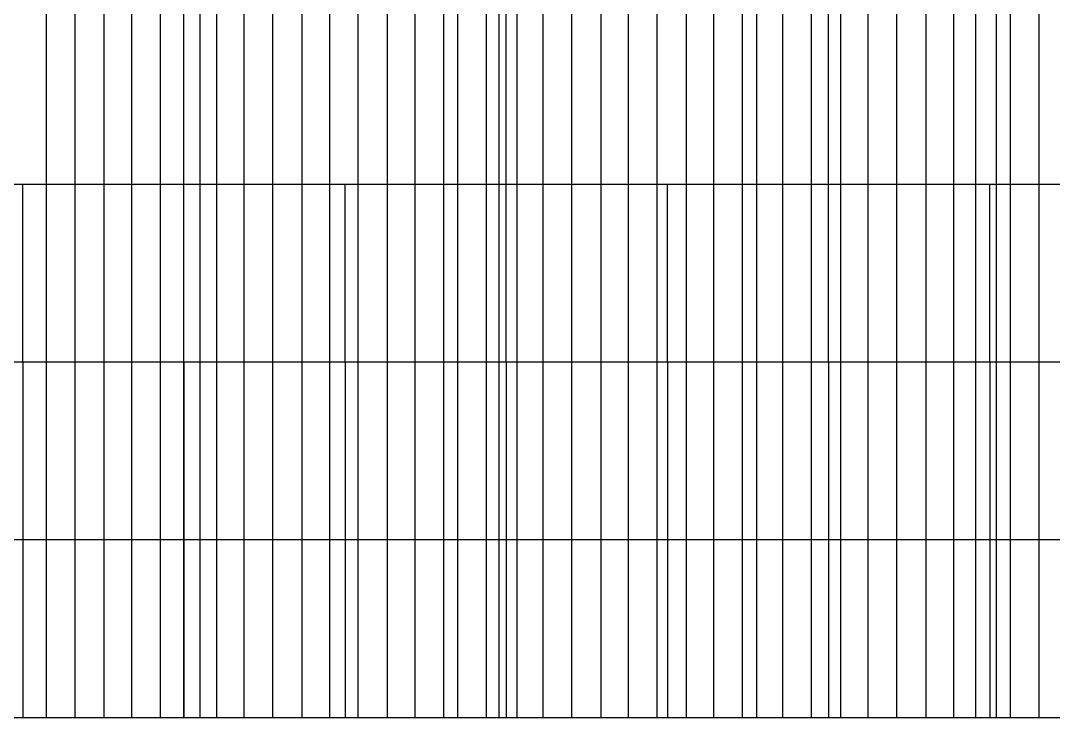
# Model space of a CAD drawing. Extents: x 0 to 304, y 106 to 158.
# Drawn here: x 75.67 to 113.16, y 106 to 131.28 of the extents above; entities that cross this region are included whole.
import ezdxf

# ---------------------------------------------------------------- set-up
doc = ezdxf.new("R2010")
doc.units = 0

msp = doc.modelspace()

# ---------------------------------------------------------------- linework, layer by layer
at = {"layer": 'main_merged'}
for p, q in [((76.65, 125.35, 4.8), (80.7, 125.35, 4.8)), ((76.65, 125.35, 9.6), (80.7, 125.35, 9.6)), ((76.65, 125.35, 14.4), (80.7, 125.35, 14.4)), ((88.35, 125.35, 4.8), (92.4, 125.35, 4.8)), ((88.35, 125.35, 9.6), (92.4, 125.35, 9.6)), ((88.35, 125.35, 14.4), (92.4, 125.35, 14.4)), ((100.05, 125.35, 4.8), (104.1, 125.35, 4.8)), ((100.05, 125.35, 9.6), (104.1, 125.35, 9.6)), ((100.05, 125.35, 14.4), (104.1, 125.35, 14.4)), ((111.75, 125.35, 4.8), (115.8, 125.35, 4.8)), ((111.75, 125.35, 9.6), (115.8, 125.35, 9.6)), ((111.75, 125.35, 14.4), (115.8, 125.35, 14.4)), ((76.65, 118.9, 4.8), (80.7, 118.9, 4.8)), ((76.65, 118.9, 9.6), (80.7, 118.9, 9.6)), ((76.65, 118.9, 14.4), (80.7, 118.9, 14.4)), ((88.35, 118.9, 4.8), (92.4, 118.9, 4.8)), ((88.35, 118.9, 9.6), (92.4, 118.9, 9.6)), ((88.35, 118.9, 14.4), (92.4, 118.9, 14.4)), ((100.05, 118.9, 4.8), (104.1, 118.9, 4.8)), ((100.05, 118.9, 9.6), (104.1, 118.9, 9.6)), ((100.05, 118.9, 14.4), (104.1, 118.9, 14.4)), ((111.75, 118.9, 4.8), (115.8, 118.9, 4.8)), ((111.75, 118.9, 9.6), (115.8, 118.9, 9.6)), ((111.75, 118.9, 14.4), (115.8, 118.9, 14.4)), ((76.65, 112.45, 4.8), (80.7, 112.45, 4.8)), ((76.65, 112.45, 9.6), (80.7, 112.45, 9.6)), ((76.65, 112.45, 14.4), (80.7, 112.45, 14.4)), ((88.35, 112.45, 4.8), (92.4, 112.45, 4.8)), ((88.35, 112.45, 9.6), (92.4, 112.45, 9.6)), ((88.35, 112.45, 14.4), (92.4, 112.45, 14.4)), ((100.05, 112.45, 4.8), (104.1, 112.45, 4.8)), ((100.05, 112.45, 9.6), (104.1, 112.45, 9.6)), ((100.05, 112.45, 14.4), (104.1, 112.45, 14.4)), ((111.75, 112.45, 4.8), (115.8, 112.45, 4.8)), ((111.75, 112.45, 9.6), (115.8, 112.45, 9.6)), ((111.75, 112.45, 14.4), (115.8, 112.45, 14.4)), ((76.65, 106, 4.8), (80.7, 106, 4.8)), ((76.65, 106, 9.6), (80.7, 106, 9.6)), ((76.65, 106, 14.4), (80.7, 106, 14.4)), ((88.35, 106, 4.8), (92.4, 106, 4.8)), ((88.35, 106, 9.6), (92.4, 106, 9.6)), ((88.35, 106, 14.4), (92.4, 106, 14.4)), ((100.05, 106, 4.8), (104.1, 106, 4.8)), ((100.05, 106, 9.6), (104.1, 106, 9.6)), ((100.05, 106, 14.4), (104.1, 106, 14.4)), ((111.75, 106, 4.8), (115.8, 106, 4.8)), ((111.75, 106, 9.6), (115.8, 106, 9.6)), ((111.75, 106, 14.4), (115.8, 106, 14.4))]:
    msp.add_line(p, q, dxfattribs=at)
at = {"layer": 'main_splited'}
for p, q in [((69.9, 125.35, 4.8), (75.75, 125.35, 4.8)), ((69.9, 125.35, 9.6), (75.75, 125.35, 9.6)), ((69.9, 125.35, 14.4), (75.75, 125.35, 14.4)), ((75.75, 125.35, 4.8), (76.65, 125.35, 4.8)), ((75.75, 125.35, 9.6), (76.65, 125.35, 9.6)), ((75.75, 125.35, 14.4), (76.65, 125.35, 14.4)), ((80.7, 125.35, 4.8), (81.6, 125.35, 4.8)), ((80.7, 125.35, 9.6), (81.6, 125.35, 9.6)), ((80.7, 125.35, 14.4), (81.6, 125.35, 14.4)), ((81.6, 125.35, 4.8), (87.45, 125.35, 4.8)), ((81.6, 125.35, 9.6), (87.45, 125.35, 9.6)), ((81.6, 125.35, 14.4), (87.45, 125.35, 14.4)), ((87.45, 125.35, 4.8), (88.35, 125.35, 4.8)), ((87.45, 125.35, 9.6), (88.35, 125.35, 9.6)), ((87.45, 125.35, 14.4), (88.35, 125.35, 14.4)), ((92.4, 125.35, 4.8), (93.3, 125.35, 4.8)), ((92.4, 125.35, 9.6), (93.3, 125.35, 9.6)), ((92.4, 125.35, 14.4), (93.3, 125.35, 14.4)), ((93.3, 125.35, 4.8), (99.15, 125.35, 4.8)), ((93.3, 125.35, 9.6), (99.15, 125.35, 9.6)), ((93.3, 125.35, 14.4), (99.15, 125.35, 14.4)), ((99.15, 125.35, 4.8), (100.05, 125.35, 4.8)), ((99.15, 125.35, 9.6), (100.05, 125.35, 9.6)), ((99.15, 125.35, 14.4), (100.05, 125.35, 14.4)), ((104.1, 125.35, 4.8), (105, 125.35, 4.8)), ((104.1, 125.35, 9.6), (105, 125.35, 9.6)), ((104.1, 125.35, 14.4), (105, 125.35, 14.4)), ((105, 125.35, 4.8), (110.85, 125.35, 4.8)), ((105, 125.35, 9.6), (110.85, 125.35, 9.6)), ((105, 125.35, 14.4), (110.85, 125.35, 14.4)), ((110.85, 125.35, 4.8), (111.75, 125.35, 4.8)), ((110.85, 125.35, 9.6), (111.75, 125.35, 9.6)), ((110.85, 125.35, 14.4), (111.75, 125.35, 14.4)), ((69.9, 118.9, 4.8), (75.75, 118.9, 4.8)), ((69.9, 118.9, 9.6), (75.75, 118.9, 9.6)), ((69.9, 118.9, 14.4), (75.75, 118.9, 14.4)), ((75.75, 118.9, 4.8), (76.65, 118.9, 4.8)), ((75.75, 118.9, 9.6), (76.65, 118.9, 9.6)), ((75.75, 118.9, 14.4), (76.65, 118.9, 14.4)), ((80.7, 118.9, 4.8), (81.6, 118.9, 4.8)), ((80.7, 118.9, 9.6), (81.6, 118.9, 9.6)), ((80.7, 118.9, 14.4), (81.6, 118.9, 14.4)), ((81.6, 118.9, 4.8), (87.45, 118.9, 4.8)), ((81.6, 118.9, 9.6), (87.45, 118.9, 9.6)), ((81.6, 118.9, 14.4), (87.45, 118.9, 14.4)), ((87.45, 118.9, 4.8), (88.35, 118.9, 4.8)), ((87.45, 118.9, 9.6), (88.35, 118.9, 9.6)), ((87.45, 118.9, 14.4), (88.35, 118.9, 14.4)), ((92.4, 118.9, 4.8), (93.3, 118.9, 4.8)), ((92.4, 118.9, 9.6), (93.3, 118.9, 9.6)), ((92.4, 118.9, 14.4), (93.3, 118.9, 14.4)), ((93.3, 118.9, 4.8), (99.15, 118.9, 4.8)), ((93.3, 118.9, 9.6), (99.15, 118.9, 9.6)), ((93.3, 118.9, 14.4), (99.15, 118.9, 14.4)), ((99.15, 118.9, 4.8), (100.05, 118.9, 4.8)), ((99.15, 118.9, 9.6), (100.05, 118.9, 9.6)), ((99.15, 118.9, 14.4), (100.05, 118.9, 14.4)), ((104.1, 118.9, 4.8), (105, 118.9, 4.8)), ((104.1, 118.9, 9.6), (105, 118.9, 9.6)), ((104.1, 118.9, 14.4), (105, 118.9, 14.4)), ((105, 118.9, 4.8), (110.85, 118.9, 4.8)), ((105, 118.9, 9.6), (110.85, 118.9, 9.6)), ((105, 118.9, 14.4), (110.85, 118.9, 14.4)), ((110.85, 118.9, 4.8), (111.75, 118.9, 4.8)), ((110.85, 118.9, 9.6), (111.75, 118.9, 9.6)), ((110.85, 118.9, 14.4), (111.75, 118.9, 14.4)), ((69.9, 112.45, 4.8), (75.75, 112.45, 4.8)), ((69.9, 112.45, 9.6), (75.75, 112.45, 9.6)), ((69.9, 112.45, 14.4), (75.75, 112.45, 14.4)), ((75.75, 112.45, 4.8), (76.65, 112.45, 4.8)), ((75.75, 112.45, 9.6), (76.65, 112.45, 9.6)), ((75.75, 112.45, 14.4), (76.65, 112.45, 14.4)), ((80.7, 112.45, 4.8), (81.6, 112.45, 4.8)), ((80.7, 112.45, 9.6), (81.6, 112.45, 9.6)), ((80.7, 112.45, 14.4), (81.6, 112.45, 14.4)), ((81.6, 112.45, 4.8), (87.45, 112.45, 4.8)), ((81.6, 112.45, 9.6), (87.45, 112.45, 9.6)), ((81.6, 112.45, 14.4), (87.45, 112.45, 14.4)), ((87.45, 112.45, 4.8), (88.35, 112.45, 4.8)), ((87.45, 112.45, 9.6), (88.35, 112.45, 9.6)), ((87.45, 112.45, 14.4), (88.35, 112.45, 14.4)), ((92.4, 112.45, 4.8), (93.3, 112.45, 4.8)), ((92.4, 112.45, 9.6), (93.3, 112.45, 9.6)), ((92.4, 112.45, 14.4), (93.3, 112.45, 14.4)), ((93.3, 112.45, 4.8), (99.15, 112.45, 4.8)), ((93.3, 112.45, 9.6), (99.15, 112.45, 9.6)), ((93.3, 112.45, 14.4), (99.15, 112.45, 14.4)), ((99.15, 112.45, 4.8), (100.05, 112.45, 4.8)), ((99.15, 112.45, 9.6), (100.05, 112.45, 9.6)), ((99.15, 112.45, 14.4), (100.05, 112.45, 14.4)), ((104.1, 112.45, 4.8), (105, 112.45, 4.8)), ((104.1, 112.45, 9.6), (105, 112.45, 9.6)), ((104.1, 112.45, 14.4), (105, 112.45, 14.4)), ((105, 112.45, 4.8), (110.85, 112.45, 4.8)), ((105, 112.45, 9.6), (110.85, 112.45, 9.6)), ((105, 112.45, 14.4), (110.85, 112.45, 14.4)), ((110.85, 112.45, 4.8), (111.75, 112.45, 4.8)), ((110.85, 112.45, 9.6), (111.75, 112.45, 9.6)), ((110.85, 112.45, 14.4), (111.75, 112.45, 14.4)), ((69.9, 106, 4.8), (75.75, 106, 4.8)), ((69.9, 106, 9.6), (75.75, 106, 9.6)), ((69.9, 106, 14.4), (75.75, 106, 14.4)), ((75.75, 106, 4.8), (76.65, 106, 4.8)), ((75.75, 106, 9.6), (76.65, 106, 9.6)), ((75.75, 106, 14.4), (76.65, 106, 14.4)), ((80.7, 106, 4.8), (81.6, 106, 4.8)), ((80.7, 106, 9.6), (81.6, 106, 9.6)), ((80.7, 106, 14.4), (81.6, 106, 14.4)), ((81.6, 106, 4.8), (87.45, 106, 4.8)), ((81.6, 106, 9.6), (87.45, 106, 9.6)), ((81.6, 106, 14.4), (87.45, 106, 14.4)), ((87.45, 106, 4.8), (88.35, 106, 4.8)), ((87.45, 106, 9.6), (88.35, 106, 9.6)), ((87.45, 106, 14.4), (88.35, 106, 14.4)), ((92.4, 106, 4.8), (93.3, 106, 4.8)), ((92.4, 106, 9.6), (93.3, 106, 9.6)), ((92.4, 106, 14.4), (93.3, 106, 14.4)), ((93.3, 106, 4.8), (99.15, 106, 4.8)), ((93.3, 106, 9.6), (99.15, 106, 9.6)), ((93.3, 106, 14.4), (99.15, 106, 14.4)), ((99.15, 106, 4.8), (100.05, 106, 4.8)), ((99.15, 106, 9.6), (100.05, 106, 9.6)), ((99.15, 106, 14.4), (100.05, 106, 14.4)), ((104.1, 106, 4.8), (105, 106, 4.8)), ((104.1, 106, 9.6), (105, 106, 9.6)), ((104.1, 106, 14.4), (105, 106, 14.4)), ((105, 106, 4.8), (110.85, 106, 4.8)), ((105, 106, 9.6), (110.85, 106, 9.6)), ((105, 106, 14.4), (110.85, 106, 14.4)), ((110.85, 106, 4.8), (111.75, 106, 4.8)), ((110.85, 106, 9.6), (111.75, 106, 9.6)), ((110.85, 106, 14.4), (111.75, 106, 14.4))]:
    msp.add_line(p, q, dxfattribs=at)
at = {"layer": 'RRO 200x300x6'}
for p, q in [((75.75, 125.35), (75.75, 125.35, 4.8)), ((75.75, 125.35, 4.8), (75.75, 125.35, 9.6)), ((75.75, 125.35, 9.6), (75.75, 125.35, 14.4)), ((81.6, 125.35), (81.6, 125.35, 4.8)), ((81.6, 125.35, 4.8), (81.6, 125.35, 9.6)), ((81.6, 125.35, 9.6), (81.6, 125.35, 14.4)), ((87.45, 125.35), (87.45, 125.35, 4.8)), ((87.45, 125.35, 4.8), (87.45, 125.35, 9.6)), ((87.45, 125.35, 9.6), (87.45, 125.35, 14.4)), ((93.3, 125.35), (93.3, 125.35, 4.8)), ((93.3, 125.35, 4.8), (93.3, 125.35, 9.6)), ((93.3, 125.35, 9.6), (93.3, 125.35, 14.4)), ((99.15, 125.35), (99.15, 125.35, 4.8)), ((99.15, 125.35, 4.8), (99.15, 125.35, 9.6)), ((99.15, 125.35, 9.6), (99.15, 125.35, 14.4)), ((105, 125.35), (105, 125.35, 4.8)), ((105, 125.35, 4.8), (105, 125.35, 9.6)), ((105, 125.35, 9.6), (105, 125.35, 14.4)), ((110.85, 125.35), (110.85, 125.35, 4.8)), ((110.85, 125.35, 4.8), (110.85, 125.35, 9.6)), ((110.85, 125.35, 9.6), (110.85, 125.35, 14.4)), ((75.75, 118.9), (75.75, 118.9, 4.8)), ((75.75, 118.9, 4.8), (75.75, 118.9, 9.6)), ((75.75, 118.9, 9.6), (75.75, 118.9, 14.4)), ((81.6, 118.9), (81.6, 118.9, 4.8)), ((81.6, 118.9, 4.8), (81.6, 118.9, 9.6)), ((81.6, 118.9, 9.6), (81.6, 118.9, 14.4)), ((87.45, 118.9), (87.45, 118.9, 4.8)), ((87.45, 118.9, 4.8), (87.45, 118.9, 9.6)), ((87.45, 118.9, 9.6), (87.45, 118.9, 14.4)), ((93.3, 118.9), (93.3, 118.9, 4.8)), ((93.3, 118.9, 4.8), (93.3, 118.9, 9.6)), ((93.3, 118.9, 9.6), (93.3, 118.9, 14.4)), ((99.15, 118.9), (99.15, 118.9, 4.8)), ((99.15, 118.9, 4.8), (99.15, 118.9, 9.6)), ((99.15, 118.9, 9.6), (99.15, 118.9, 14.4)), ((105, 118.9), (105, 118.9, 4.8)), ((105, 118.9, 4.8), (105, 118.9, 9.6)), ((105, 118.9, 9.6), (105, 118.9, 14.4)), ((110.85, 118.9), (110.85, 118.9, 4.8)), ((110.85, 118.9, 4.8), (110.85, 118.9, 9.6)), ((110.85, 118.9, 9.6), (110.85, 118.9, 14.4)), ((75.75, 112.45), (75.75, 112.45, 4.8)), ((75.75, 112.45, 4.8), (75.75, 112.45, 9.6)), ((75.75, 112.45, 9.6), (75.75, 112.45, 14.4)), ((81.6, 112.45), (81.6, 112.45, 4.8)), ((81.6, 112.45, 4.8), (81.6, 112.45, 9.6)), ((81.6, 112.45, 9.6), (81.6, 112.45, 14.4)), ((87.45, 112.45), (87.45, 112.45, 4.8)), ((87.45, 112.45, 4.8), (87.45, 112.45, 9.6)), ((87.45, 112.45, 9.6), (87.45, 112.45, 14.4)), ((93.3, 112.45), (93.3, 112.45, 4.8)), ((93.3, 112.45, 4.8), (93.3, 112.45, 9.6)), ((93.3, 112.45, 9.6), (93.3, 112.45, 14.4)), ((99.15, 112.45), (99.15, 112.45, 4.8)), ((99.15, 112.45, 4.8), (99.15, 112.45, 9.6)), ((99.15, 112.45, 9.6), (99.15, 112.45, 14.4)), ((105, 112.45), (105, 112.45, 4.8)), ((105, 112.45, 4.8), (105, 112.45, 9.6)), ((105, 112.45, 9.6), (105, 112.45, 14.4)), ((110.85, 112.45), (110.85, 112.45, 4.8)), ((110.85, 112.45, 4.8), (110.85, 112.45, 9.6)), ((110.85, 112.45, 9.6), (110.85, 112.45, 14.4)), ((75.75, 106), (75.75, 106, 4.8)), ((75.75, 106, 4.8), (75.75, 106, 9.6)), ((75.75, 106, 9.6), (75.75, 106, 14.4)), ((81.6, 106), (81.6, 106, 4.8)), ((81.6, 106, 4.8), (81.6, 106, 9.6)), ((81.6, 106, 9.6), (81.6, 106, 14.4)), ((87.45, 106), (87.45, 106, 4.8)), ((87.45, 106, 4.8), (87.45, 106, 9.6)), ((87.45, 106, 9.6), (87.45, 106, 14.4)), ((93.3, 106), (93.3, 106, 4.8)), ((93.3, 106, 4.8), (93.3, 106, 9.6)), ((93.3, 106, 9.6), (93.3, 106, 14.4)), ((99.15, 106), (99.15, 106, 4.8)), ((99.15, 106, 4.8), (99.15, 106, 9.6)), ((99.15, 106, 9.6), (99.15, 106, 14.4)), ((105, 106), (105, 106, 4.8)), ((105, 106, 4.8), (105, 106, 9.6)), ((105, 106, 9.6), (105, 106, 14.4)), ((110.85, 106), (110.85, 106, 4.8)), ((110.85, 106, 4.8), (110.85, 106, 9.6)), ((110.85, 106, 9.6), (110.85, 106, 14.4))]:
    msp.add_line(p, q, dxfattribs=at)
at = {"layer": 'secondary'}
for p, q in [((76.6, 131.8, 4.8), (76.6, 125.35, 4.8)), ((76.6, 131.8, 9.6), (76.6, 125.35, 9.6)), ((76.6, 131.8, 14.4), (76.6, 125.35, 14.4)), ((77.64, 131.8, 4.8), (77.64, 125.35, 4.8)), ((77.64, 131.8, 9.6), (77.64, 125.35, 9.6)), ((77.64, 131.8, 14.4), (77.64, 125.35, 14.4)), ((78.7, 131.8, 4.8), (78.7, 125.35, 4.8)), ((78.7, 131.8, 9.6), (78.7, 125.35, 9.6)), ((78.7, 131.8, 14.4), (78.7, 125.35, 14.4)), ((79.7, 131.8, 4.8), (79.7, 125.35, 4.8)), ((79.7, 131.8, 9.6), (79.7, 125.35, 9.6)), ((79.7, 131.8, 14.4), (79.7, 125.35, 14.4)), ((80.74, 131.8, 4.8), (80.74, 125.35, 4.8)), ((80.74, 131.8, 9.6), (80.74, 125.35, 9.6)), ((80.74, 131.8, 14.4), (80.74, 125.35, 14.4)), ((81.58, 131.8, 4.8), (81.58, 125.35, 4.8)), ((81.58, 131.8, 9.6), (81.58, 125.35, 9.6)), ((81.58, 131.8, 14.4), (81.58, 125.35, 14.4)), ((82.18, 131.8, 4.8), (82.18, 125.35, 4.8)), ((82.18, 131.8, 9.6), (82.18, 125.35, 9.6)), ((82.18, 131.8, 14.4), (82.18, 125.35, 14.4)), ((82.78, 131.8, 4.8), (82.78, 125.35, 4.8)), ((82.78, 131.8, 9.6), (82.78, 125.35, 9.6)), ((82.78, 131.8, 14.4), (82.78, 125.35, 14.4)), ((83.78, 131.8, 4.8), (83.78, 125.35, 4.8)), ((83.78, 131.8, 9.6), (83.78, 125.35, 9.6)), ((83.78, 131.8, 14.4), (83.78, 125.35, 14.4)), ((84.82, 131.8, 4.8), (84.82, 125.35, 4.8)), ((84.82, 131.8, 9.6), (84.82, 125.35, 9.6)), ((84.82, 131.8, 14.4), (84.82, 125.35, 14.4)), ((85.88, 131.8, 4.8), (85.88, 125.35, 4.8)), ((85.88, 131.8, 9.6), (85.88, 125.35, 9.6)), ((85.88, 131.8, 14.4), (85.88, 125.35, 14.4)), ((86.88, 131.8, 4.8), (86.88, 125.35, 4.8)), ((86.88, 131.8, 9.6), (86.88, 125.35, 9.6)), ((86.88, 131.8, 14.4), (86.88, 125.35, 14.4)), ((87.92, 131.8, 4.8), (87.92, 125.35, 4.8)), ((87.92, 131.8, 9.6), (87.92, 125.35, 9.6)), ((87.92, 131.8, 14.4), (87.92, 125.35, 14.4)), ((88.98, 131.8, 4.8), (88.98, 125.35, 4.8)), ((88.98, 131.8, 9.6), (88.98, 125.35, 9.6)), ((88.98, 131.8, 14.4), (88.98, 125.35, 14.4)), ((89.98, 131.8, 4.8), (89.98, 125.35, 4.8)), ((89.98, 131.8, 9.6), (89.98, 125.35, 9.6)), ((89.98, 131.8, 14.4), (89.98, 125.35, 14.4)), ((91.02, 131.8, 4.8), (91.02, 125.35, 4.8)), ((91.02, 131.8, 9.6), (91.02, 125.35, 9.6)), ((91.02, 131.8, 14.4), (91.02, 125.35, 14.4)), ((91.53, 131.8, 4.8), (91.53, 125.35, 4.8)), ((91.53, 131.8, 9.6), (91.53, 125.35, 9.6)), ((91.53, 131.8, 14.4), (91.53, 125.35, 14.4)), ((92.57, 131.8, 4.8), (92.57, 125.35, 4.8)), ((92.57, 131.8, 9.6), (92.57, 125.35, 9.6)), ((92.57, 131.8, 14.4), (92.57, 125.35, 14.4)), ((93.03, 131.8, 4.8), (93.03, 125.35, 4.8)), ((93.03, 131.8, 9.6), (93.03, 125.35, 9.6)), ((93.03, 131.8, 14.4), (93.03, 125.35, 14.4)), ((93.68, 131.8, 4.8), (93.68, 125.35, 4.8)), ((93.68, 131.8, 9.6), (93.68, 125.35, 9.6)), ((93.68, 131.8, 14.4), (93.68, 125.35, 14.4)), ((94.63, 131.8, 4.8), (94.63, 125.35, 4.8)), ((94.63, 131.8, 9.6), (94.63, 125.35, 9.6)), ((94.63, 131.8, 14.4), (94.63, 125.35, 14.4)), ((95.67, 131.8, 4.8), (95.67, 125.35, 4.8)), ((95.67, 131.8, 9.6), (95.67, 125.35, 9.6)), ((95.67, 131.8, 14.4), (95.67, 125.35, 14.4)), ((96.73, 131.8, 4.8), (96.73, 125.35, 4.8)), ((96.73, 131.8, 9.6), (96.73, 125.35, 9.6)), ((96.73, 131.8, 14.4), (96.73, 125.35, 14.4)), ((97.73, 131.8, 4.8), (97.73, 125.35, 4.8)), ((97.73, 131.8, 9.6), (97.73, 125.35, 9.6)), ((97.73, 131.8, 14.4), (97.73, 125.35, 14.4)), ((98.77, 131.8, 4.8), (98.77, 125.35, 4.8)), ((98.77, 131.8, 9.6), (98.77, 125.35, 9.6)), ((98.77, 131.8, 14.4), (98.77, 125.35, 14.4)), ((99.83, 131.8, 4.8), (99.83, 125.35, 4.8)), ((99.83, 131.8, 9.6), (99.83, 125.35, 9.6)), ((99.83, 131.8, 14.4), (99.83, 125.35, 14.4)), ((100.83, 131.8, 4.8), (100.83, 125.35, 4.8)), ((100.83, 131.8, 9.6), (100.83, 125.35, 9.6)), ((100.83, 131.8, 14.4), (100.83, 125.35, 14.4)), ((101.87, 131.8, 4.8), (101.87, 125.35, 4.8)), ((101.87, 131.8, 9.6), (101.87, 125.35, 9.6)), ((101.87, 131.8, 14.4), (101.87, 125.35, 14.4)), ((102.38, 131.8, 4.8), (102.38, 125.35, 4.8)), ((102.38, 131.8, 9.6), (102.38, 125.35, 9.6)), ((102.38, 131.8, 14.4), (102.38, 125.35, 14.4)), ((103.33, 131.8, 4.8), (103.33, 125.35, 4.8)), ((103.33, 131.8, 9.6), (103.33, 125.35, 9.6)), ((103.33, 131.8, 14.4), (103.33, 125.35, 14.4)), ((104.37, 131.8, 4.8), (104.37, 125.35, 4.8)), ((104.37, 131.8, 9.6), (104.37, 125.35, 9.6)), ((104.37, 131.8, 14.4), (104.37, 125.35, 14.4)), ((105.43, 131.8, 4.8), (105.43, 125.35, 4.8)), ((105.43, 131.8, 9.6), (105.43, 125.35, 9.6)), ((105.43, 131.8, 14.4), (105.43, 125.35, 14.4)), ((106.43, 131.8, 4.8), (106.43, 125.35, 4.8)), ((106.43, 131.8, 9.6), (106.43, 125.35, 9.6)), ((106.43, 131.8, 14.4), (106.43, 125.35, 14.4)), ((107.47, 131.8, 4.8), (107.47, 125.35, 4.8)), ((107.47, 131.8, 9.6), (107.47, 125.35, 9.6)), ((107.47, 131.8, 14.4), (107.47, 125.35, 14.4)), ((108.53, 131.8, 4.8), (108.53, 125.35, 4.8)), ((108.53, 131.8, 9.6), (108.53, 125.35, 9.6)), ((108.53, 131.8, 14.4), (108.53, 125.35, 14.4)), ((109.53, 131.8, 4.8), (109.53, 125.35, 4.8)), ((109.53, 131.8, 9.6), (109.53, 125.35, 9.6)), ((109.53, 131.8, 14.4), (109.53, 125.35, 14.4)), ((110.34, 131.8, 4.8), (110.34, 125.35, 4.8)), ((110.34, 131.8, 9.6), (110.34, 125.35, 9.6)), ((110.34, 131.8, 14.4), (110.34, 125.35, 14.4)), ((111.09, 131.8, 4.8), (111.09, 125.35, 4.8)), ((111.09, 131.8, 9.6), (111.09, 125.35, 9.6)), ((111.09, 131.8, 14.4), (111.09, 125.35, 14.4)), ((111.59, 131.8, 4.8), (111.59, 125.35, 4.8)), ((111.59, 131.8, 9.6), (111.59, 125.35, 9.6)), ((111.59, 131.8, 14.4), (111.59, 125.35, 14.4)), ((112.63, 131.8, 4.8), (112.63, 125.35, 4.8)), ((112.63, 131.8, 9.6), (112.63, 125.35, 9.6)), ((112.63, 131.8, 14.4), (112.63, 125.35, 14.4)), ((76.6, 125.35, 4.8), (76.6, 118.9, 4.8)), ((76.6, 125.35, 9.6), (76.6, 118.9, 9.6)), ((76.6, 125.35, 14.4), (76.6, 118.9, 14.4)), ((77.64, 125.35, 4.8), (77.64, 118.9, 4.8)), ((77.64, 125.35, 9.6), (77.64, 118.9, 9.6)), ((77.64, 125.35, 14.4), (77.64, 118.9, 14.4)), ((78.7, 125.35, 4.8), (78.7, 118.9, 4.8)), ((78.7, 125.35, 9.6), (78.7, 118.9, 9.6)), ((78.7, 125.35, 14.4), (78.7, 118.9, 14.4)), ((79.7, 125.35, 4.8), (79.7, 118.9, 4.8)), ((79.7, 125.35, 9.6), (79.7, 118.9, 9.6)), ((79.7, 125.35, 14.4), (79.7, 118.9, 14.4)), ((80.74, 125.35, 4.8), (80.74, 118.9, 4.8)), ((80.74, 125.35, 9.6), (80.74, 118.9, 9.6)), ((80.74, 125.35, 14.4), (80.74, 118.9, 14.4)), ((81.58, 125.35, 4.8), (81.58, 118.9, 4.8)), ((81.58, 125.35, 9.6), (81.58, 118.9, 9.6)), ((81.58, 125.35, 14.4), (81.58, 118.9, 14.4)), ((82.18, 125.35, 4.8), (82.18, 118.9, 4.8)), ((82.18, 125.35, 9.6), (82.18, 118.9, 9.6)), ((82.18, 125.35, 14.4), (82.18, 118.9, 14.4)), ((82.78, 125.35, 4.8), (82.78, 118.9, 4.8)), ((82.78, 125.35, 9.6), (82.78, 118.9, 9.6)), ((82.78, 125.35, 14.4), (82.78, 118.9, 14.4)), ((83.78, 125.35, 4.8), (83.78, 118.9, 4.8)), ((83.78, 125.35, 9.6), (83.78, 118.9, 9.6)), ((83.78, 125.35, 14.4), (83.78, 118.9, 14.4)), ((84.82, 125.35, 4.8), (84.82, 118.9, 4.8)), ((84.82, 125.35, 9.6), (84.82, 118.9, 9.6)), ((84.82, 125.35, 14.4), (84.82, 118.9, 14.4)), ((85.88, 125.35, 4.8), (85.88, 118.9, 4.8)), ((85.88, 125.35, 9.6), (85.88, 118.9, 9.6)), ((85.88, 125.35, 14.4), (85.88, 118.9, 14.4)), ((86.88, 125.35, 4.8), (86.88, 118.9, 4.8)), ((86.88, 125.35, 9.6), (86.88, 118.9, 9.6)), ((86.88, 125.35, 14.4), (86.88, 118.9, 14.4)), ((87.92, 125.35, 4.8), (87.92, 118.9, 4.8)), ((87.92, 125.35, 9.6), (87.92, 118.9, 9.6)), ((87.92, 125.35, 14.4), (87.92, 118.9, 14.4)), ((88.98, 125.35, 4.8), (88.98, 118.9, 4.8)), ((88.98, 125.35, 9.6), (88.98, 118.9, 9.6)), ((88.98, 125.35, 14.4), (88.98, 118.9, 14.4)), ((89.98, 125.35, 4.8), (89.98, 118.9, 4.8)), ((89.98, 125.35, 9.6), (89.98, 118.9, 9.6)), ((89.98, 125.35, 14.4), (89.98, 118.9, 14.4)), ((91.02, 125.35, 4.8), (91.02, 118.9, 4.8)), ((91.02, 125.35, 9.6), (91.02, 118.9, 9.6)), ((91.02, 125.35, 14.4), (91.02, 118.9, 14.4)), ((91.53, 125.35, 4.8), (91.53, 118.9, 4.8)), ((91.53, 125.35, 9.6), (91.53, 118.9, 9.6)), ((91.53, 125.35, 14.4), (91.53, 118.9, 14.4)), ((92.57, 125.35, 4.8), (92.57, 118.9, 4.8)), ((92.57, 125.35, 9.6), (92.57, 118.9, 9.6)), ((92.57, 125.35, 14.4), (92.57, 118.9, 14.4)), ((93.03, 125.35, 4.8), (93.03, 118.9, 4.8)), ((93.03, 125.35, 9.6), (93.03, 118.9, 9.6)), ((93.03, 125.35, 14.4), (93.03, 118.9, 14.4)), ((93.68, 125.35, 4.8), (93.68, 118.9, 4.8)), ((93.68, 125.35, 9.6), (93.68, 118.9, 9.6)), ((93.68, 125.35, 14.4), (93.68, 118.9, 14.4)), ((94.63, 125.35, 4.8), (94.63, 118.9, 4.8)), ((94.63, 125.35, 9.6), (94.63, 118.9, 9.6)), ((94.63, 125.35, 14.4), (94.63, 118.9, 14.4)), ((95.67, 125.35, 4.8), (95.67, 118.9, 4.8)), ((95.67, 125.35, 9.6), (95.67, 118.9, 9.6)), ((95.67, 125.35, 14.4), (95.67, 118.9, 14.4)), ((96.73, 125.35, 4.8), (96.73, 118.9, 4.8)), ((96.73, 125.35, 9.6), (96.73, 118.9, 9.6)), ((96.73, 125.35, 14.4), (96.73, 118.9, 14.4)), ((97.73, 125.35, 4.8), (97.73, 118.9, 4.8)), ((97.73, 125.35, 9.6), (97.73, 118.9, 9.6)), ((97.73, 125.35, 14.4), (97.73, 118.9, 14.4)), ((98.77, 125.35, 4.8), (98.77, 118.9, 4.8)), ((98.77, 125.35, 9.6), (98.77, 118.9, 9.6)), ((98.77, 125.35, 14.4), (98.77, 118.9, 14.4)), ((99.83, 125.35, 4.8), (99.83, 118.9, 4.8)), ((99.83, 125.35, 9.6), (99.83, 118.9, 9.6)), ((99.83, 125.35, 14.4), (99.83, 118.9, 14.4)), ((100.83, 125.35, 4.8), (100.83, 118.9, 4.8)), ((100.83, 125.35, 9.6), (100.83, 118.9, 9.6)), ((100.83, 125.35, 14.4), (100.83, 118.9, 14.4)), ((101.87, 125.35, 4.8), (101.87, 118.9, 4.8)), ((101.87, 125.35, 9.6), (101.87, 118.9, 9.6)), ((101.87, 125.35, 14.4), (101.87, 118.9, 14.4)), ((102.38, 125.35, 4.8), (102.38, 118.9, 4.8)), ((102.38, 125.35, 9.6), (102.38, 118.9, 9.6)), ((102.38, 125.35, 14.4), (102.38, 118.9, 14.4)), ((103.33, 125.35, 4.8), (103.33, 118.9, 4.8)), ((103.33, 125.35, 9.6), (103.33, 118.9, 9.6)), ((103.33, 125.35, 14.4), (103.33, 118.9, 14.4)), ((104.37, 125.35, 4.8), (104.37, 118.9, 4.8)), ((104.37, 125.35, 9.6), (104.37, 118.9, 9.6)), ((104.37, 125.35, 14.4), (104.37, 118.9, 14.4)), ((105.43, 125.35, 4.8), (105.43, 118.9, 4.8)), ((105.43, 125.35, 9.6), (105.43, 118.9, 9.6)), ((105.43, 125.35, 14.4), (105.43, 118.9, 14.4)), ((106.43, 125.35, 4.8), (106.43, 118.9, 4.8)), ((106.43, 125.35, 9.6), (106.43, 118.9, 9.6)), ((106.43, 125.35, 14.4), (106.43, 118.9, 14.4)), ((107.47, 125.35, 4.8), (107.47, 118.9, 4.8)), ((107.47, 125.35, 9.6), (107.47, 118.9, 9.6)), ((107.47, 125.35, 14.4), (107.47, 118.9, 14.4)), ((108.53, 125.35, 4.8), (108.53, 118.9, 4.8)), ((108.53, 125.35, 9.6), (108.53, 118.9, 9.6)), ((108.53, 125.35, 14.4), (108.53, 118.9, 14.4)), ((109.53, 125.35, 4.8), (109.53, 118.9, 4.8)), ((109.53, 125.35, 9.6), (109.53, 118.9, 9.6)), ((109.53, 125.35, 14.4), (109.53, 118.9, 14.4)), ((110.34, 125.35, 4.8), (110.34, 118.9, 4.8)), ((110.34, 125.35, 9.6), (110.34, 118.9, 9.6)), ((110.34, 125.35, 14.4), (110.34, 118.9, 14.4)), ((111.09, 125.35, 4.8), (111.09, 118.9, 4.8)), ((111.09, 125.35, 9.6), (111.09, 118.9, 9.6)), ((111.09, 125.35, 14.4), (111.09, 118.9, 14.4)), ((111.59, 125.35, 4.8), (111.59, 118.9, 4.8)), ((111.59, 125.35, 9.6), (111.59, 118.9, 9.6)), ((111.59, 125.35, 14.4), (111.59, 118.9, 14.4)), ((112.63, 125.35, 4.8), (112.63, 118.9, 4.8)), ((112.63, 125.35, 9.6), (112.63, 118.9, 9.6)), ((112.63, 125.35, 14.4), (112.63, 118.9, 14.4)), ((76.6, 118.9, 4.8), (76.6, 112.45, 4.8)), ((76.6, 118.9, 9.6), (76.6, 112.45, 9.6)), ((76.6, 118.9, 14.4), (76.6, 112.45, 14.4)), ((77.64, 118.9, 4.8), (77.64, 112.45, 4.8)), ((77.64, 118.9, 9.6), (77.64, 112.45, 9.6)), ((77.64, 118.9, 14.4), (77.64, 112.45, 14.4)), ((78.7, 118.9, 4.8), (78.7, 112.45, 4.8)), ((78.7, 118.9, 9.6), (78.7, 112.45, 9.6)), ((78.7, 118.9, 14.4), (78.7, 112.45, 14.4)), ((79.7, 118.9, 4.8), (79.7, 112.45, 4.8)), ((79.7, 118.9, 9.6), (79.7, 112.45, 9.6)), ((79.7, 118.9, 14.4), (79.7, 112.45, 14.4)), ((80.74, 118.9, 4.8), (80.74, 112.45, 4.8)), ((80.74, 118.9, 9.6), (80.74, 112.45, 9.6)), ((80.74, 118.9, 14.4), (80.74, 112.45, 14.4)), ((81.58, 118.9, 4.8), (81.58, 112.45, 4.8)), ((81.58, 118.9, 9.6), (81.58, 112.45, 9.6)), ((81.58, 118.9, 14.4), (81.58, 112.45, 14.4)), ((82.18, 118.9, 4.8), (82.18, 112.45, 4.8)), ((82.18, 118.9, 9.6), (82.18, 112.45, 9.6)), ((82.18, 118.9, 14.4), (82.18, 112.45, 14.4)), ((82.78, 118.9, 4.8), (82.78, 112.45, 4.8)), ((82.78, 118.9, 9.6), (82.78, 112.45, 9.6)), ((82.78, 118.9, 14.4), (82.78, 112.45, 14.4)), ((83.78, 118.9, 4.8), (83.78, 112.45, 4.8)), ((83.78, 118.9, 9.6), (83.78, 112.45, 9.6)), ((83.78, 118.9, 14.4), (83.78, 112.45, 14.4)), ((84.82, 118.9, 4.8), (84.82, 112.45, 4.8)), ((84.82, 118.9, 9.6), (84.82, 112.45, 9.6)), ((84.82, 118.9, 14.4), (84.82, 112.45, 14.4)), ((85.88, 118.9, 4.8), (85.88, 112.45, 4.8)), ((85.88, 118.9, 9.6), (85.88, 112.45, 9.6)), ((85.88, 118.9, 14.4), (85.88, 112.45, 14.4)), ((86.88, 118.9, 4.8), (86.88, 112.45, 4.8)), ((86.88, 118.9, 9.6), (86.88, 112.45, 9.6)), ((86.88, 118.9, 14.4), (86.88, 112.45, 14.4)), ((87.92, 118.9, 4.8), (87.92, 112.45, 4.8)), ((87.92, 118.9, 9.6), (87.92, 112.45, 9.6)), ((87.92, 118.9, 14.4), (87.92, 112.45, 14.4)), ((88.98, 118.9, 4.8), (88.98, 112.45, 4.8)), ((88.98, 118.9, 9.6), (88.98, 112.45, 9.6)), ((88.98, 118.9, 14.4), (88.98, 112.45, 14.4)), ((89.98, 118.9, 4.8), (89.98, 112.45, 4.8)), ((89.98, 118.9, 9.6), (89.98, 112.45, 9.6)), ((89.98, 118.9, 14.4), (89.98, 112.45, 14.4)), ((91.02, 118.9, 4.8), (91.02, 112.45, 4.8)), ((91.02, 118.9, 9.6), (91.02, 112.45, 9.6)), ((91.02, 118.9, 14.4), (91.02, 112.45, 14.4)), ((91.53, 118.9, 4.8), (91.53, 112.45, 4.8)), ((91.53, 118.9, 9.6), (91.53, 112.45, 9.6)), ((91.53, 118.9, 14.4), (91.53, 112.45, 14.4)), ((92.57, 118.9, 4.8), (92.57, 112.45, 4.8)), ((92.57, 118.9, 9.6), (92.57, 112.45, 9.6)), ((92.57, 118.9, 14.4), (92.57, 112.45, 14.4)), ((93.03, 118.9, 4.8), (93.03, 112.45, 4.8)), ((93.03, 118.9, 9.6), (93.03, 112.45, 9.6)), ((93.03, 118.9, 14.4), (93.03, 112.45, 14.4)), ((93.68, 118.9, 4.8), (93.68, 112.45, 4.8)), ((93.68, 118.9, 9.6), (93.68, 112.45, 9.6)), ((93.68, 118.9, 14.4), (93.68, 112.45, 14.4)), ((94.63, 118.9, 4.8), (94.63, 112.45, 4.8)), ((94.63, 118.9, 9.6), (94.63, 112.45, 9.6)), ((94.63, 118.9, 14.4), (94.63, 112.45, 14.4)), ((95.67, 118.9, 4.8), (95.67, 112.45, 4.8)), ((95.67, 118.9, 9.6), (95.67, 112.45, 9.6)), ((95.67, 118.9, 14.4), (95.67, 112.45, 14.4)), ((96.73, 118.9, 4.8), (96.73, 112.45, 4.8)), ((96.73, 118.9, 9.6), (96.73, 112.45, 9.6)), ((96.73, 118.9, 14.4), (96.73, 112.45, 14.4)), ((97.73, 118.9, 4.8), (97.73, 112.45, 4.8)), ((97.73, 118.9, 9.6), (97.73, 112.45, 9.6)), ((97.73, 118.9, 14.4), (97.73, 112.45, 14.4)), ((98.77, 118.9, 4.8), (98.77, 112.45, 4.8)), ((98.77, 118.9, 9.6), (98.77, 112.45, 9.6)), ((98.77, 118.9, 14.4), (98.77, 112.45, 14.4)), ((99.83, 118.9, 4.8), (99.83, 112.45, 4.8)), ((99.83, 118.9, 9.6), (99.83, 112.45, 9.6)), ((99.83, 118.9, 14.4), (99.83, 112.45, 14.4)), ((100.83, 118.9, 4.8), (100.83, 112.45, 4.8)), ((100.83, 118.9, 9.6), (100.83, 112.45, 9.6)), ((100.83, 118.9, 14.4), (100.83, 112.45, 14.4)), ((101.87, 118.9, 4.8), (101.87, 112.45, 4.8)), ((101.87, 118.9, 9.6), (101.87, 112.45, 9.6)), ((101.87, 118.9, 14.4), (101.87, 112.45, 14.4)), ((102.38, 118.9, 4.8), (102.38, 112.45, 4.8)), ((102.38, 118.9, 9.6), (102.38, 112.45, 9.6)), ((102.38, 118.9, 14.4), (102.38, 112.45, 14.4)), ((103.33, 118.9, 4.8), (103.33, 112.45, 4.8)), ((103.33, 118.9, 9.6), (103.33, 112.45, 9.6)), ((103.33, 118.9, 14.4), (103.33, 112.45, 14.4)), ((104.37, 118.9, 4.8), (104.37, 112.45, 4.8)), ((104.37, 118.9, 9.6), (104.37, 112.45, 9.6)), ((104.37, 118.9, 14.4), (104.37, 112.45, 14.4)), ((105.43, 118.9, 4.8), (105.43, 112.45, 4.8)), ((105.43, 118.9, 9.6), (105.43, 112.45, 9.6)), ((105.43, 118.9, 14.4), (105.43, 112.45, 14.4)), ((106.43, 118.9, 4.8), (106.43, 112.45, 4.8)), ((106.43, 118.9, 9.6), (106.43, 112.45, 9.6)), ((106.43, 118.9, 14.4), (106.43, 112.45, 14.4)), ((107.47, 118.9, 4.8), (107.47, 112.45, 4.8)), ((107.47, 118.9, 9.6), (107.47, 112.45, 9.6)), ((107.47, 118.9, 14.4), (107.47, 112.45, 14.4)), ((108.53, 118.9, 4.8), (108.53, 112.45, 4.8)), ((108.53, 118.9, 9.6), (108.53, 112.45, 9.6)), ((108.53, 118.9, 14.4), (108.53, 112.45, 14.4)), ((109.53, 118.9, 4.8), (109.53, 112.45, 4.8)), ((109.53, 118.9, 9.6), (109.53, 112.45, 9.6)), ((109.53, 118.9, 14.4), (109.53, 112.45, 14.4)), ((110.34, 118.9, 4.8), (110.34, 112.45, 4.8)), ((110.34, 118.9, 9.6), (110.34, 112.45, 9.6)), ((110.34, 118.9, 14.4), (110.34, 112.45, 14.4)), ((111.09, 118.9, 4.8), (111.09, 112.45, 4.8)), ((111.09, 118.9, 9.6), (111.09, 112.45, 9.6)), ((111.09, 118.9, 14.4), (111.09, 112.45, 14.4)), ((111.59, 118.9, 4.8), (111.59, 112.45, 4.8)), ((111.59, 118.9, 9.6), (111.59, 112.45, 9.6)), ((111.59, 118.9, 14.4), (111.59, 112.45, 14.4)), ((112.63, 118.9, 4.8), (112.63, 112.45, 4.8)), ((112.63, 118.9, 9.6), (112.63, 112.45, 9.6)), ((112.63, 118.9, 14.4), (112.63, 112.45, 14.4)), ((76.6, 112.45, 4.8), (76.6, 106, 4.8)), ((76.6, 112.45, 9.6), (76.6, 106, 9.6)), ((76.6, 112.45, 14.4), (76.6, 106, 14.4)), ((77.64, 112.45, 4.8), (77.64, 106, 4.8)), ((77.64, 112.45, 9.6), (77.64, 106, 9.6)), ((77.64, 112.45, 14.4), (77.64, 106, 14.4)), ((78.7, 112.45, 4.8), (78.7, 106, 4.8)), ((78.7, 112.45, 9.6), (78.7, 106, 9.6)), ((78.7, 112.45, 14.4), (78.7, 106, 14.4)), ((79.7, 112.45, 4.8), (79.7, 106, 4.8)), ((79.7, 112.45, 9.6), (79.7, 106, 9.6)), ((79.7, 112.45, 14.4), (79.7, 106, 14.4)), ((80.74, 112.45, 4.8), (80.74, 106, 4.8)), ((80.74, 112.45, 9.6), (80.74, 106, 9.6)), ((80.74, 112.45, 14.4), (80.74, 106, 14.4)), ((81.58, 112.45, 4.8), (81.58, 106, 4.8)), ((81.58, 112.45, 9.6), (81.58, 106, 9.6)), ((81.58, 112.45, 14.4), (81.58, 106, 14.4)), ((82.18, 112.45, 4.8), (82.18, 106, 4.8)), ((82.18, 112.45, 9.6), (82.18, 106, 9.6)), ((82.18, 112.45, 14.4), (82.18, 106, 14.4)), ((82.78, 112.45, 4.8), (82.78, 106, 4.8)), ((82.78, 112.45, 9.6), (82.78, 106, 9.6)), ((82.78, 112.45, 14.4), (82.78, 106, 14.4)), ((83.78, 112.45, 4.8), (83.78, 106, 4.8)), ((83.78, 112.45, 9.6), (83.78, 106, 9.6)), ((83.78, 112.45, 14.4), (83.78, 106, 14.4)), ((84.82, 112.45, 4.8), (84.82, 106, 4.8)), ((84.82, 112.45, 9.6), (84.82, 106, 9.6)), ((84.82, 112.45, 14.4), (84.82, 106, 14.4)), ((85.88, 112.45, 4.8), (85.88, 106, 4.8)), ((85.88, 112.45, 9.6), (85.88, 106, 9.6)), ((85.88, 112.45, 14.4), (85.88, 106, 14.4)), ((86.88, 112.45, 4.8), (86.88, 106, 4.8)), ((86.88, 112.45, 9.6), (86.88, 106, 9.6)), ((86.88, 112.45, 14.4), (86.88, 106, 14.4)), ((87.92, 112.45, 4.8), (87.92, 106, 4.8)), ((87.92, 112.45, 9.6), (87.92, 106, 9.6)), ((87.92, 112.45, 14.4), (87.92, 106, 14.4)), ((88.98, 112.45, 4.8), (88.98, 106, 4.8)), ((88.98, 112.45, 9.6), (88.98, 106, 9.6)), ((88.98, 112.45, 14.4), (88.98, 106, 14.4)), ((89.98, 112.45, 4.8), (89.98, 106, 4.8)), ((89.98, 112.45, 9.6), (89.98, 106, 9.6)), ((89.98, 112.45, 14.4), (89.98, 106, 14.4)), ((91.02, 112.45, 4.8), (91.02, 106, 4.8)), ((91.02, 112.45, 9.6), (91.02, 106, 9.6)), ((91.02, 112.45, 14.4), (91.02, 106, 14.4)), ((91.53, 112.45, 4.8), (91.53, 106, 4.8)), ((91.53, 112.45, 9.6), (91.53, 106, 9.6)), ((91.53, 112.45, 14.4), (91.53, 106, 14.4)), ((92.57, 112.45, 4.8), (92.57, 106, 4.8)), ((92.57, 112.45, 9.6), (92.57, 106, 9.6)), ((92.57, 112.45, 14.4), (92.57, 106, 14.4)), ((93.03, 112.45, 4.8), (93.03, 106, 4.8)), ((93.03, 112.45, 9.6), (93.03, 106, 9.6)), ((93.03, 112.45, 14.4), (93.03, 106, 14.4)), ((93.68, 112.45, 4.8), (93.68, 106, 4.8)), ((93.68, 112.45, 9.6), (93.68, 106, 9.6)), ((93.68, 112.45, 14.4), (93.68, 106, 14.4)), ((94.63, 112.45, 4.8), (94.63, 106, 4.8)), ((94.63, 112.45, 9.6), (94.63, 106, 9.6)), ((94.63, 112.45, 14.4), (94.63, 106, 14.4)), ((95.67, 112.45, 4.8), (95.67, 106, 4.8)), ((95.67, 112.45, 9.6), (95.67, 106, 9.6)), ((95.67, 112.45, 14.4), (95.67, 106, 14.4)), ((96.73, 112.45, 4.8), (96.73, 106, 4.8)), ((96.73, 112.45, 9.6), (96.73, 106, 9.6)), ((96.73, 112.45, 14.4), (96.73, 106, 14.4)), ((97.73, 112.45, 4.8), (97.73, 106, 4.8)), ((97.73, 112.45, 9.6), (97.73, 106, 9.6)), ((97.73, 112.45, 14.4), (97.73, 106, 14.4)), ((98.77, 112.45, 4.8), (98.77, 106, 4.8)), ((98.77, 112.45, 9.6), (98.77, 106, 9.6)), ((98.77, 112.45, 14.4), (98.77, 106, 14.4)), ((99.83, 112.45, 4.8), (99.83, 106, 4.8)), ((99.83, 112.45, 9.6), (99.83, 106, 9.6)), ((99.83, 112.45, 14.4), (99.83, 106, 14.4)), ((100.83, 112.45, 4.8), (100.83, 106, 4.8)), ((100.83, 112.45, 9.6), (100.83, 106, 9.6)), ((100.83, 112.45, 14.4), (100.83, 106, 14.4)), ((101.87, 112.45, 4.8), (101.87, 106, 4.8)), ((101.87, 112.45, 9.6), (101.87, 106, 9.6)), ((101.87, 112.45, 14.4), (101.87, 106, 14.4)), ((102.38, 112.45, 4.8), (102.38, 106, 4.8)), ((102.38, 112.45, 9.6), (102.38, 106, 9.6)), ((102.38, 112.45, 14.4), (102.38, 106, 14.4)), ((103.33, 112.45, 4.8), (103.33, 106, 4.8)), ((103.33, 112.45, 9.6), (103.33, 106, 9.6)), ((103.33, 112.45, 14.4), (103.33, 106, 14.4)), ((104.37, 112.45, 4.8), (104.37, 106, 4.8)), ((104.37, 112.45, 9.6), (104.37, 106, 9.6)), ((104.37, 112.45, 14.4), (104.37, 106, 14.4)), ((105.43, 112.45, 4.8), (105.43, 106, 4.8)), ((105.43, 112.45, 9.6), (105.43, 106, 9.6)), ((105.43, 112.45, 14.4), (105.43, 106, 14.4)), ((106.43, 112.45, 4.8), (106.43, 106, 4.8)), ((106.43, 112.45, 9.6), (106.43, 106, 9.6)), ((106.43, 112.45, 14.4), (106.43, 106, 14.4)), ((107.47, 112.45, 4.8), (107.47, 106, 4.8)), ((107.47, 112.45, 9.6), (107.47, 106, 9.6)), ((107.47, 112.45, 14.4), (107.47, 106, 14.4)), ((108.53, 112.45, 4.8), (108.53, 106, 4.8)), ((108.53, 112.45, 9.6), (108.53, 106, 9.6)), ((108.53, 112.45, 14.4), (108.53, 106, 14.4)), ((109.53, 112.45, 4.8), (109.53, 106, 4.8)), ((109.53, 112.45, 9.6), (109.53, 106, 9.6)), ((109.53, 112.45, 14.4), (109.53, 106, 14.4)), ((110.34, 112.45, 4.8), (110.34, 106, 4.8)), ((110.34, 112.45, 9.6), (110.34, 106, 9.6)), ((110.34, 112.45, 14.4), (110.34, 106, 14.4)), ((111.09, 112.45, 4.8), (111.09, 106, 4.8)), ((111.09, 112.45, 9.6), (111.09, 106, 9.6)), ((111.09, 112.45, 14.4), (111.09, 106, 14.4)), ((111.59, 112.45, 4.8), (111.59, 106, 4.8)), ((111.59, 112.45, 9.6), (111.59, 106, 9.6)), ((111.59, 112.45, 14.4), (111.59, 106, 14.4)), ((112.63, 112.45, 4.8), (112.63, 106, 4.8)), ((112.63, 112.45, 9.6), (112.63, 106, 9.6)), ((112.63, 112.45, 14.4), (112.63, 106, 14.4))]:
    msp.add_line(p, q, dxfattribs=at)
at = {"layer": 'shell'}
for points in [[(0.15, 106, 4.8), (303.525, 106, 4.8), (303.525, 157.6, 4.8), (0.15, 157.6, 4.8)], [(0.15, 106, 9.6), (303.525, 106, 9.6), (303.525, 157.6, 9.6), (0.15, 157.6, 9.6)], [(0.15, 106, 14.4), (303.525, 106, 14.4), (303.525, 157.6, 14.4), (0.15, 157.6, 14.4)]]:
    msp.add_3dface(points, dxfattribs=at)
at = {"layer": 'stabilization'}
for p, q in [((81.6, 125.35, 4.8), (81.6, 131.8, 4.8)), ((81.6, 125.35, 9.6), (81.6, 131.8, 9.6)), ((81.6, 125.35, 14.4), (81.6, 131.8, 14.4)), ((93.3, 125.35, 4.8), (93.3, 131.8, 4.8)), ((93.3, 125.35, 9.6), (93.3, 131.8, 9.6)), ((93.3, 125.35, 14.4), (93.3, 131.8, 14.4)), ((105, 125.35, 4.8), (105, 131.8, 4.8)), ((105, 125.35, 9.6), (105, 131.8, 9.6)), ((105, 125.35, 14.4), (105, 131.8, 14.4)), ((75.75, 118.9, 4.8), (75.75, 125.35, 4.8)), ((75.75, 118.9, 9.6), (75.75, 125.35, 9.6)), ((75.75, 118.9, 14.4), (75.75, 125.35, 14.4)), ((87.45, 118.9, 4.8), (87.45, 125.35, 4.8)), ((87.45, 118.9, 9.6), (87.45, 125.35, 9.6)), ((87.45, 118.9, 14.4), (87.45, 125.35, 14.4)), ((99.15, 118.9, 4.8), (99.15, 125.35, 4.8)), ((99.15, 118.9, 9.6), (99.15, 125.35, 9.6)), ((99.15, 118.9, 14.4), (99.15, 125.35, 14.4)), ((110.85, 118.9, 4.8), (110.85, 125.35, 4.8)), ((110.85, 118.9, 9.6), (110.85, 125.35, 9.6)), ((110.85, 118.9, 14.4), (110.85, 125.35, 14.4)), ((75.75, 118.9, 4.8), (75.75, 112.45, 4.8)), ((75.75, 118.9, 9.6), (75.75, 112.45, 9.6)), ((75.75, 118.9, 14.4), (75.75, 112.45, 14.4)), ((81.6, 118.9, 4.8), (81.6, 112.45, 4.8)), ((81.6, 118.9, 9.6), (81.6, 112.45, 9.6)), ((81.6, 118.9, 14.4), (81.6, 112.45, 14.4)), ((87.45, 118.9, 4.8), (87.45, 112.45, 4.8)), ((87.45, 118.9, 9.6), (87.45, 112.45, 9.6)), ((87.45, 118.9, 14.4), (87.45, 112.45, 14.4)), ((93.3, 118.9, 4.8), (93.3, 112.45, 4.8)), ((93.3, 118.9, 9.6), (93.3, 112.45, 9.6)), ((93.3, 118.9, 14.4), (93.3, 112.45, 14.4)), ((99.15, 118.9, 4.8), (99.15, 112.45, 4.8)), ((99.15, 118.9, 9.6), (99.15, 112.45, 9.6)), ((99.15, 118.9, 14.4), (99.15, 112.45, 14.4)), ((105, 118.9, 4.8), (105, 112.45, 4.8)), ((105, 118.9, 9.6), (105, 112.45, 9.6)), ((105, 118.9, 14.4), (105, 112.45, 14.4)), ((110.85, 118.9, 4.8), (110.85, 112.45, 4.8)), ((110.85, 118.9, 9.6), (110.85, 112.45, 9.6)), ((110.85, 118.9, 14.4), (110.85, 112.45, 14.4)), ((75.75, 112.45, 4.8), (75.75, 106, 4.8)), ((75.75, 112.45, 9.6), (75.75, 106, 9.6)), ((75.75, 112.45, 14.4), (75.75, 106, 14.4)), ((81.6, 112.45, 4.8), (81.6, 106, 4.8)), ((81.6, 112.45, 9.6), (81.6, 106, 9.6)), ((81.6, 112.45, 14.4), (81.6, 106, 14.4)), ((87.45, 112.45, 4.8), (87.45, 106, 4.8)), ((87.45, 112.45, 9.6), (87.45, 106, 9.6)), ((87.45, 112.45, 14.4), (87.45, 106, 14.4)), ((93.3, 112.45, 4.8), (93.3, 106, 4.8)), ((93.3, 112.45, 9.6), (93.3, 106, 9.6)), ((93.3, 112.45, 14.4), (93.3, 106, 14.4)), ((99.15, 112.45, 4.8), (99.15, 106, 4.8)), ((99.15, 112.45, 9.6), (99.15, 106, 9.6)), ((99.15, 112.45, 14.4), (99.15, 106, 14.4)), ((105, 112.45, 4.8), (105, 106, 4.8)), ((105, 112.45, 9.6), (105, 106, 9.6)), ((105, 112.45, 14.4), (105, 106, 14.4)), ((110.85, 112.45, 4.8), (110.85, 106, 4.8)), ((110.85, 112.45, 9.6), (110.85, 106, 9.6)), ((110.85, 112.45, 14.4), (110.85, 106, 14.4))]:
    msp.add_line(p, q, dxfattribs=at)
at = {"layer": 'stabilization_double'}
for p, q in [((81.6, 118.9, 4.8), (81.6, 125.35, 4.8)), ((81.6, 118.9, 9.6), (81.6, 125.35, 9.6)), ((81.6, 118.9, 14.4), (81.6, 125.35, 14.4)), ((93.3, 118.9, 4.8), (93.3, 125.35, 4.8)), ((93.3, 118.9, 9.6), (93.3, 125.35, 9.6)), ((93.3, 118.9, 14.4), (93.3, 125.35, 14.4)), ((105, 118.9, 4.8), (105, 125.35, 4.8)), ((105, 118.9, 9.6), (105, 125.35, 9.6)), ((105, 118.9, 14.4), (105, 125.35, 14.4))]:
    msp.add_line(p, q, dxfattribs=at)

doc.saveas('drawing.dxf')
